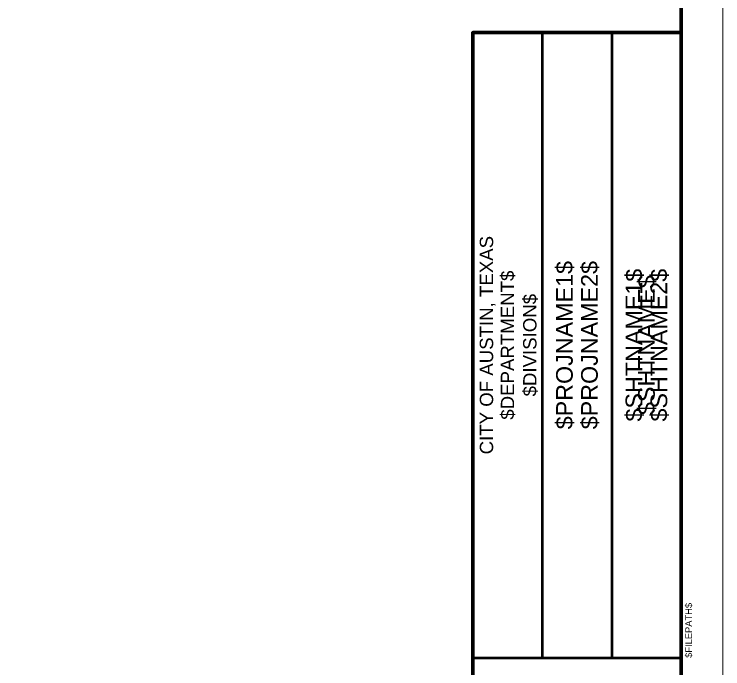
# Model space of a CAD drawing. Extents: x 0 to 34, y 0 to 22.
# Drawn here: x 25.5 to 34, y 5.37 to 13.22 of the extents above; entities that cross this region are included whole.
import ezdxf
from ezdxf.enums import TextEntityAlignment as Align

# ---------------------------------------------------------------- set-up
doc = ezdxf.new("R2010")
doc.units = 0
doc.header["$LTSCALE"] = 0.01
doc.header["$MEASUREMENT"] = 0
doc.layers.add('G-ANNO-TTBL', color=7, linetype='Continuous', lineweight=50)
doc.layers.add('G-ANNO-TTBL-TEXT', color=7, linetype='Continuous', lineweight=20)
doc.layers.add('G-ANNO-TTBL-NPLT', color=7, linetype='Continuous', lineweight=20, plot=False)
doc.styles.add('COA', font='arial.ttf')

msp = doc.modelspace()

# ---------------------------------------------------------------- linework, layer by layer
at = {"layer": 'G-ANNO-TTBL', "lineweight": 120, "flags": 128}
for points in [[(31, 0.5), (2.25, 0.5), (2.25, 21.5), (33.5, 21.5), (33.5, 0.5)], [(33.5, 0.5), (31, 0.5), (31, 13), (33.5, 13)]]:
    msp.add_lwpolyline(points, close=True, dxfattribs=at)
at = {"layer": 'G-ANNO-TTBL'}
for points in [[(31.8334, 13), (31.8334, 5.5)], [(32.6667, 13), (32.6667, 5.5)]]:
    msp.add_lwpolyline(points, dxfattribs=at)
msp.add_lwpolyline([(31, 5.5), (33.5, 5.5), (33.5, 3), (31, 3)], close=True, dxfattribs=at)
at = {"layer": 'G-ANNO-TTBL-NPLT', "flags": 128}
msp.add_lwpolyline([(0, 0), (34, 0), (34, 22), (0, 22), (0, 0)], close=True, dxfattribs=at)

# ---------------------------------------------------------------- texts
at = {"layer": 'G-ANNO-TTBL-TEXT', "color": 0, "linetype": 'ByBlock', "lineweight": -2, "transparency": 16777216, "insert": (31.18, 9.25), "char_height": 0.16, "width": 5.638806, "attachment_point": 5, "rotation": 90, "style": 'COA'}
msp.add_mtext('CITY OF AUSTIN, TEXAS  ', dxfattribs=at)
at = {"layer": 'G-ANNO-TTBL-TEXT', "color": 0, "linetype": 'ByBlock', "lineweight": -2, "transparency": 16777216, "style": 'COA'}
for tag, text, height, p in [('$PROJNAME1$', 'ASDF1', 0.2, (32.1001, 9.25)), ('$PROJNAME2$', 'ASDF2', 0.2, (32.4001, 9.25)), ('$DEPARTMENT$', '#####', 0.16, (31.4167, 9.25)), ('$SHTNAME1$', 'SHEET NAME 1', 0.2, (32.9334, 9.25)), ('$SHTNAME2$', 'ASDF', 0.2, (33.2334, 9.25)), ('$SHTNAME$', '############', 0.2, (33.0833, 9.25)), ('$DIVISION$', '#####', 0.16, (31.685, 9.25))]:
    msp.add_attdef(tag, text=text, height=height, rotation=90, dxfattribs=at).set_placement(p, align=Align.MIDDLE_CENTER)
msp.add_attdef('$FILEPATH$', text='M:\\DEVELOPMENT\\CAD\\BLOCKS_AW.DWG, ----, COA_ESD.STB', height=0.08, rotation=90, dxfattribs=at).set_placement((33.55, 5.5), align=Align.TOP_LEFT)

doc.saveas('drawing.dxf')
